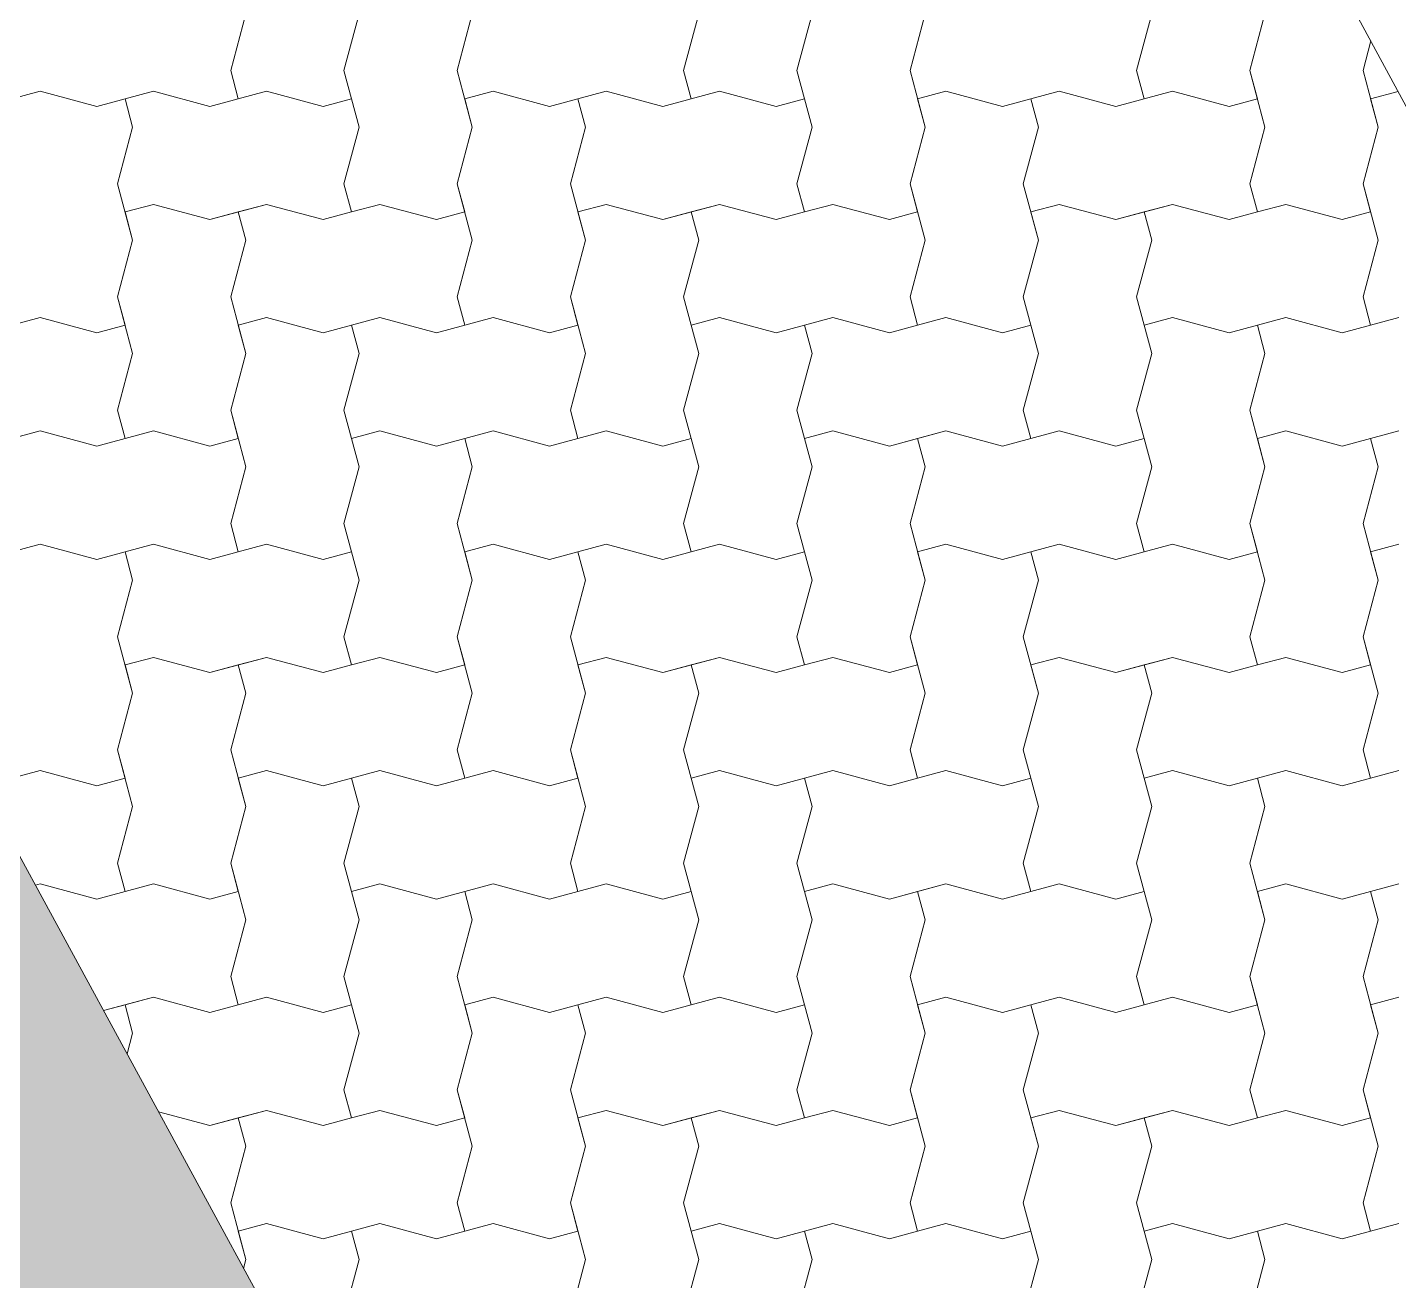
# Model space of a CAD drawing. Header units: metres. Extents: x -111189 to -108577, y -72951 to -72647.
# Drawn here: x -111166.244 to -111165.033, y -72944.717 to -72943.61 of the extents above; entities that cross this region are included whole.
import ezdxf

# ---------------------------------------------------------------- set-up
doc = ezdxf.new("R2010")
doc.units = ezdxf.units.M
doc.header["$MEASUREMENT"] = 0
doc.set_wipeout_variables(frame=1)
doc.linetypes.add('Wipeout_Contour', pattern=[1, 0, -1])
for name, color, linetype in [('02 - ESTRADAS', 7, 'Continuous'), ('02 - PASSEIOS', 7, 'Continuous'), ('Planta Piso -1_1_01 - TERRENO PROPOSTO', 7, 'Continuous')]:
    doc.layers.add(name, color=color, linetype=linetype)

# ---------------------------------------------------------------- blocks, each defined once
blk = doc.blocks.new('Malha_7_1', base_point=(-111182.45, -72914.5203))
at = {"layer": '02 - ESTRADAS', "linetype": 'Continuous', "lineweight": 0}
blk.add_hatch(color=59, dxfattribs=at).paths.add_polyline_path([(-111182.45, -72914.5203), (-111188.8126, -72916.4733), (-111186.8713, -72920.0457), (-111184.43, -72924.5384), (-111179.542, -72933.5337), (-111178.9858, -72934.5573), (-111177.1266, -72937.9788), (-111170.2715, -72950.5942), (-111163.9365, -72948.6033), (-111171.3979, -72934.867), (-111173.1932, -72931.5618), (-111177.5277, -72923.5822), (-111178.6992, -72921.4255), (-111179.283, -72920.3506), (-111181.1398, -72916.9324)])
at = {"layer": '02 - ESTRADAS', "color": 7, "linetype": 'Continuous', "lineweight": 13, "flags": 128}
blk.add_lwpolyline([(-111182.45, -72914.5203), (-111181.1398, -72916.9324), (-111179.283, -72920.3506), (-111178.6992, -72921.4255), (-111177.5277, -72923.5822), (-111173.1932, -72931.5618), (-111171.3979, -72934.867), (-111163.9365, -72948.6033), (-111170.2715, -72950.5942), (-111177.1266, -72937.9788), (-111178.9858, -72934.5573), (-111179.542, -72933.5337), (-111184.43, -72924.5384), (-111186.8713, -72920.0457), (-111188.8126, -72916.4733)], close=True, dxfattribs=at)
blk = doc.blocks.new('*X25', base_point=(-110957.0649, -73026.2797))
at = {"layer": '02 - PASSEIOS', "color": 253, "linetype": 'Continuous', "lineweight": 9}
for p, q in [((-111166.0515, -72943.598), (-111166.0649, -72943.648)), ((-111165.9515, -72943.598), (-111165.9649, -72943.648)), ((-111165.9515, -72943.598), (-111165.9649, -72943.648)), ((-111165.8515, -72943.598), (-111165.8649, -72943.648)), ((-111165.6515, -72943.598), (-111165.6649, -72943.648)), ((-111165.5515, -72943.598), (-111165.5649, -72943.648)), ((-111165.5515, -72943.598), (-111165.5649, -72943.648)), ((-111165.4515, -72943.598), (-111165.4649, -72943.648)), ((-111165.2515, -72943.598), (-111165.2649, -72943.648)), ((-111165.1515, -72943.598), (-111165.1649, -72943.648)), ((-111165.1515, -72943.598), (-111165.1649, -72943.648)), ((-111165.0579, -72943.622), (-111165.0649, -72943.648)), ((-111166.0649, -72943.648), (-111166.0582, -72943.673)), ((-111165.9649, -72943.648), (-111165.9582, -72943.673)), ((-111165.9649, -72943.648), (-111165.9515, -72943.698)), ((-111165.8649, -72943.648), (-111165.8515, -72943.698)), ((-111165.6649, -72943.648), (-111165.6582, -72943.673)), ((-111165.5649, -72943.648), (-111165.5582, -72943.673)), ((-111165.5649, -72943.648), (-111165.5515, -72943.698)), ((-111165.4649, -72943.648), (-111165.4515, -72943.698)), ((-111165.2649, -72943.648), (-111165.2582, -72943.673)), ((-111165.1649, -72943.648), (-111165.1582, -72943.673)), ((-111165.1649, -72943.648), (-111165.1515, -72943.698)), ((-111165.0649, -72943.648), (-111165.0515, -72943.698)), ((-111166.2332, -72943.6663), (-111166.2582, -72943.673)), ((-111166.2332, -72943.6663), (-111166.2582, -72943.673)), ((-111166.2332, -72943.6663), (-111166.1832, -72943.6797)), ((-111166.2332, -72943.6663), (-111166.1832, -72943.6797)), ((-111166.1832, -72943.6797), (-111166.1332, -72943.6663)), ((-111166.1332, -72943.6663), (-111166.1582, -72943.673)), ((-111166.1332, -72943.6663), (-111166.0832, -72943.6797)), ((-111166.1332, -72943.6663), (-111166.0832, -72943.6797)), ((-111166.0332, -72943.6663), (-111166.0582, -72943.673)), ((-111166.0332, -72943.6663), (-111165.9832, -72943.6797)), ((-111165.8332, -72943.6663), (-111165.8582, -72943.673)), ((-111165.8332, -72943.6663), (-111165.8582, -72943.673)), ((-111165.8332, -72943.6663), (-111165.7832, -72943.6797)), ((-111165.8332, -72943.6663), (-111165.7832, -72943.6797)), ((-111165.7832, -72943.6797), (-111165.7332, -72943.6663)), ((-111165.7332, -72943.6663), (-111165.7582, -72943.673)), ((-111165.7332, -72943.6663), (-111165.6832, -72943.6797)), ((-111165.7332, -72943.6663), (-111165.6832, -72943.6797)), ((-111165.6332, -72943.6663), (-111165.6582, -72943.673)), ((-111165.6332, -72943.6663), (-111165.5832, -72943.6797)), ((-111165.4332, -72943.6663), (-111165.4582, -72943.673)), ((-111165.4332, -72943.6663), (-111165.4582, -72943.673)), ((-111165.4332, -72943.6663), (-111165.3832, -72943.6797)), ((-111165.4332, -72943.6663), (-111165.3832, -72943.6797)), ((-111165.3832, -72943.6797), (-111165.3332, -72943.6663)), ((-111165.3332, -72943.6663), (-111165.3582, -72943.673)), ((-111165.3332, -72943.6663), (-111165.2832, -72943.6797)), ((-111165.3332, -72943.6663), (-111165.2832, -72943.6797)), ((-111165.2332, -72943.6663), (-111165.2582, -72943.673)), ((-111165.2332, -72943.6663), (-111165.1832, -72943.6797)), ((-111165.0338, -72943.6665), (-111165.0582, -72943.673)), ((-111165.0338, -72943.6665), (-111165.0582, -72943.673)), ((-111166.1832, -72943.6797), (-111166.1582, -72943.673)), ((-111166.1515, -72943.698), (-111166.1582, -72943.673)), ((-111166.0832, -72943.6797), (-111166.0582, -72943.673)), ((-111166.0832, -72943.6797), (-111166.0582, -72943.673)), ((-111165.9832, -72943.6797), (-111165.9582, -72943.673)), ((-111165.8515, -72943.698), (-111165.8582, -72943.673)), ((-111165.7832, -72943.6797), (-111165.7582, -72943.673)), ((-111165.7515, -72943.698), (-111165.7582, -72943.673)), ((-111165.6832, -72943.6797), (-111165.6582, -72943.673)), ((-111165.6832, -72943.6797), (-111165.6582, -72943.673)), ((-111165.5832, -72943.6797), (-111165.5582, -72943.673)), ((-111165.4515, -72943.698), (-111165.4582, -72943.673)), ((-111165.3832, -72943.6797), (-111165.3582, -72943.673)), ((-111165.3515, -72943.698), (-111165.3582, -72943.673)), ((-111165.2832, -72943.6797), (-111165.2582, -72943.673)), ((-111165.2832, -72943.6797), (-111165.2582, -72943.673)), ((-111165.1832, -72943.6797), (-111165.1582, -72943.673)), ((-111165.0515, -72943.698), (-111165.0582, -72943.673)), ((-111166.1515, -72943.698), (-111166.1649, -72943.748)), ((-111165.9515, -72943.698), (-111165.9649, -72943.748)), ((-111165.8515, -72943.698), (-111165.8649, -72943.748)), ((-111165.8515, -72943.698), (-111165.8649, -72943.748)), ((-111165.7515, -72943.698), (-111165.7649, -72943.748)), ((-111165.5515, -72943.698), (-111165.5649, -72943.748)), ((-111165.4515, -72943.698), (-111165.4649, -72943.748)), ((-111165.4515, -72943.698), (-111165.4649, -72943.748)), ((-111165.3515, -72943.698), (-111165.3649, -72943.748)), ((-111165.1515, -72943.698), (-111165.1649, -72943.748)), ((-111165.0515, -72943.698), (-111165.0649, -72943.748)), ((-111165.0515, -72943.698), (-111165.0649, -72943.748)), ((-111166.1649, -72943.748), (-111166.1515, -72943.798)), ((-111165.9649, -72943.748), (-111165.9582, -72943.773)), ((-111165.8649, -72943.748), (-111165.8582, -72943.773)), ((-111165.8649, -72943.748), (-111165.8515, -72943.798)), ((-111165.7649, -72943.748), (-111165.7515, -72943.798)), ((-111165.5649, -72943.748), (-111165.5582, -72943.773)), ((-111165.4649, -72943.748), (-111165.4582, -72943.773)), ((-111165.4649, -72943.748), (-111165.4515, -72943.798)), ((-111165.3649, -72943.748), (-111165.3515, -72943.798)), ((-111165.1649, -72943.748), (-111165.1582, -72943.773)), ((-111165.0649, -72943.748), (-111165.0582, -72943.773)), ((-111165.0649, -72943.748), (-111165.0515, -72943.798)), ((-111166.1332, -72943.7663), (-111166.1582, -72943.773)), ((-111166.1332, -72943.7663), (-111166.1582, -72943.773)), ((-111166.1515, -72943.798), (-111166.1582, -72943.773)), ((-111166.1332, -72943.7663), (-111166.0832, -72943.7797)), ((-111166.1332, -72943.7663), (-111166.0832, -72943.7797)), ((-111166.0832, -72943.7797), (-111166.0332, -72943.7663)), ((-111166.0832, -72943.7797), (-111166.0582, -72943.773)), ((-111166.0332, -72943.7663), (-111166.0582, -72943.773)), ((-111166.0515, -72943.798), (-111166.0582, -72943.773)), ((-111166.0332, -72943.7663), (-111165.9832, -72943.7797)), ((-111166.0332, -72943.7663), (-111165.9832, -72943.7797)), ((-111165.9832, -72943.7797), (-111165.9582, -72943.773)), ((-111165.9832, -72943.7797), (-111165.9582, -72943.773)), ((-111165.9332, -72943.7663), (-111165.9582, -72943.773)), ((-111165.9332, -72943.7663), (-111165.8832, -72943.7797)), ((-111165.8832, -72943.7797), (-111165.8582, -72943.773)), ((-111165.7332, -72943.7663), (-111165.7582, -72943.773)), ((-111165.7332, -72943.7663), (-111165.7582, -72943.773)), ((-111165.7515, -72943.798), (-111165.7582, -72943.773)), ((-111165.7332, -72943.7663), (-111165.6832, -72943.7797)), ((-111165.7332, -72943.7663), (-111165.6832, -72943.7797)), ((-111165.6832, -72943.7797), (-111165.6332, -72943.7663)), ((-111165.6832, -72943.7797), (-111165.6582, -72943.773)), ((-111165.6332, -72943.7663), (-111165.6582, -72943.773)), ((-111165.6515, -72943.798), (-111165.6582, -72943.773)), ((-111165.6332, -72943.7663), (-111165.5832, -72943.7797)), ((-111165.6332, -72943.7663), (-111165.5832, -72943.7797)), ((-111165.5832, -72943.7797), (-111165.5582, -72943.773)), ((-111165.5832, -72943.7797), (-111165.5582, -72943.773)), ((-111165.5332, -72943.7663), (-111165.5582, -72943.773)), ((-111165.5332, -72943.7663), (-111165.4832, -72943.7797)), ((-111165.4832, -72943.7797), (-111165.4582, -72943.773)), ((-111165.3332, -72943.7663), (-111165.3582, -72943.773)), ((-111165.3332, -72943.7663), (-111165.3582, -72943.773)), ((-111165.3515, -72943.798), (-111165.3582, -72943.773)), ((-111165.3332, -72943.7663), (-111165.2832, -72943.7797)), ((-111165.3332, -72943.7663), (-111165.2832, -72943.7797)), ((-111165.2832, -72943.7797), (-111165.2332, -72943.7663)), ((-111165.2832, -72943.7797), (-111165.2582, -72943.773)), ((-111165.2332, -72943.7663), (-111165.2582, -72943.773)), ((-111165.2515, -72943.798), (-111165.2582, -72943.773)), ((-111165.2332, -72943.7663), (-111165.1832, -72943.7797)), ((-111165.2332, -72943.7663), (-111165.1832, -72943.7797)), ((-111165.1832, -72943.7797), (-111165.1582, -72943.773)), ((-111165.1832, -72943.7797), (-111165.1582, -72943.773)), ((-111165.1332, -72943.7663), (-111165.1582, -72943.773)), ((-111165.1332, -72943.7663), (-111165.0832, -72943.7797)), ((-111165.0832, -72943.7797), (-111165.0582, -72943.773)), ((-111166.1515, -72943.798), (-111166.1649, -72943.848)), ((-111166.1515, -72943.798), (-111166.1649, -72943.848)), ((-111166.0515, -72943.798), (-111166.0649, -72943.848)), ((-111165.8515, -72943.798), (-111165.8649, -72943.848)), ((-111165.7515, -72943.798), (-111165.7649, -72943.848)), ((-111165.7515, -72943.798), (-111165.7649, -72943.848)), ((-111165.6515, -72943.798), (-111165.6649, -72943.848)), ((-111165.4515, -72943.798), (-111165.4649, -72943.848)), ((-111165.3515, -72943.798), (-111165.3649, -72943.848)), ((-111165.3515, -72943.798), (-111165.3649, -72943.848)), ((-111165.2515, -72943.798), (-111165.2649, -72943.848)), ((-111165.0515, -72943.798), (-111165.0649, -72943.848)), ((-111166.1649, -72943.848), (-111166.1582, -72943.873)), ((-111166.1649, -72943.848), (-111166.1515, -72943.898)), ((-111166.0649, -72943.848), (-111166.0515, -72943.898)), ((-111165.8649, -72943.848), (-111165.8582, -72943.873)), ((-111165.7649, -72943.848), (-111165.7582, -72943.873)), ((-111165.7649, -72943.848), (-111165.7515, -72943.898)), ((-111165.6649, -72943.848), (-111165.6515, -72943.898)), ((-111165.4649, -72943.848), (-111165.4582, -72943.873)), ((-111165.3649, -72943.848), (-111165.3582, -72943.873)), ((-111165.3649, -72943.848), (-111165.3515, -72943.898)), ((-111165.2649, -72943.848), (-111165.2515, -72943.898)), ((-111165.0649, -72943.848), (-111165.0582, -72943.873)), ((-111166.2332, -72943.8663), (-111166.2582, -72943.873)), ((-111166.2332, -72943.8663), (-111166.1832, -72943.8797)), ((-111166.1832, -72943.8797), (-111166.1582, -72943.873)), ((-111166.0332, -72943.8663), (-111166.0582, -72943.873)), ((-111166.0332, -72943.8663), (-111166.0582, -72943.873)), ((-111166.0515, -72943.898), (-111166.0582, -72943.873)), ((-111166.0332, -72943.8663), (-111165.9832, -72943.8797)), ((-111166.0332, -72943.8663), (-111165.9832, -72943.8797)), ((-111165.9832, -72943.8797), (-111165.9332, -72943.8663)), ((-111165.9832, -72943.8797), (-111165.9582, -72943.873)), ((-111165.9332, -72943.8663), (-111165.9582, -72943.873)), ((-111165.9515, -72943.898), (-111165.9582, -72943.873)), ((-111165.9332, -72943.8663), (-111165.8832, -72943.8797)), ((-111165.9332, -72943.8663), (-111165.8832, -72943.8797)), ((-111165.8832, -72943.8797), (-111165.8582, -72943.873)), ((-111165.8832, -72943.8797), (-111165.8582, -72943.873)), ((-111165.8332, -72943.8663), (-111165.8582, -72943.873)), ((-111165.8332, -72943.8663), (-111165.7832, -72943.8797)), ((-111165.7832, -72943.8797), (-111165.7582, -72943.873)), ((-111165.6332, -72943.8663), (-111165.6582, -72943.873)), ((-111165.6332, -72943.8663), (-111165.6582, -72943.873)), ((-111165.6515, -72943.898), (-111165.6582, -72943.873)), ((-111165.6332, -72943.8663), (-111165.5832, -72943.8797)), ((-111165.6332, -72943.8663), (-111165.5832, -72943.8797)), ((-111165.5832, -72943.8797), (-111165.5332, -72943.8663)), ((-111165.5832, -72943.8797), (-111165.5582, -72943.873)), ((-111165.5332, -72943.8663), (-111165.5582, -72943.873)), ((-111165.5515, -72943.898), (-111165.5582, -72943.873)), ((-111165.5332, -72943.8663), (-111165.4832, -72943.8797)), ((-111165.5332, -72943.8663), (-111165.4832, -72943.8797)), ((-111165.4832, -72943.8797), (-111165.4582, -72943.873)), ((-111165.4832, -72943.8797), (-111165.4582, -72943.873)), ((-111165.4332, -72943.8663), (-111165.4582, -72943.873)), ((-111165.4332, -72943.8663), (-111165.3832, -72943.8797)), ((-111165.3832, -72943.8797), (-111165.3582, -72943.873)), ((-111165.2332, -72943.8663), (-111165.2582, -72943.873)), ((-111165.2332, -72943.8663), (-111165.2582, -72943.873)), ((-111165.2515, -72943.898), (-111165.2582, -72943.873)), ((-111165.2332, -72943.8663), (-111165.1832, -72943.8797)), ((-111165.2332, -72943.8663), (-111165.1832, -72943.8797)), ((-111165.1832, -72943.8797), (-111165.1332, -72943.8663)), ((-111165.1832, -72943.8797), (-111165.1582, -72943.873)), ((-111165.1332, -72943.8663), (-111165.1582, -72943.873)), ((-111165.1515, -72943.898), (-111165.1582, -72943.873)), ((-111165.1332, -72943.8663), (-111165.0832, -72943.8797)), ((-111165.1332, -72943.8663), (-111165.0832, -72943.8797)), ((-111165.0832, -72943.8797), (-111165.0582, -72943.873)), ((-111165.0832, -72943.8797), (-111165.0582, -72943.873)), ((-111165.0332, -72943.8663), (-111165.0582, -72943.873)), ((-111166.1515, -72943.898), (-111166.1649, -72943.948)), ((-111166.0515, -72943.898), (-111166.0649, -72943.948)), ((-111166.0515, -72943.898), (-111166.0649, -72943.948)), ((-111165.9515, -72943.898), (-111165.9649, -72943.948)), ((-111165.7515, -72943.898), (-111165.7649, -72943.948)), ((-111165.6515, -72943.898), (-111165.6649, -72943.948)), ((-111165.6515, -72943.898), (-111165.6649, -72943.948)), ((-111165.5515, -72943.898), (-111165.5649, -72943.948)), ((-111165.3515, -72943.898), (-111165.3649, -72943.948)), ((-111165.2515, -72943.898), (-111165.2649, -72943.948)), ((-111165.2515, -72943.898), (-111165.2649, -72943.948)), ((-111165.1515, -72943.898), (-111165.1649, -72943.948)), ((-111166.1649, -72943.948), (-111166.1582, -72943.973)), ((-111166.0649, -72943.948), (-111166.0582, -72943.973)), ((-111166.0649, -72943.948), (-111166.0515, -72943.998)), ((-111165.9649, -72943.948), (-111165.9515, -72943.998)), ((-111165.7649, -72943.948), (-111165.7582, -72943.973)), ((-111165.6649, -72943.948), (-111165.6582, -72943.973)), ((-111165.6649, -72943.948), (-111165.6515, -72943.998)), ((-111165.5649, -72943.948), (-111165.5515, -72943.998)), ((-111165.3649, -72943.948), (-111165.3582, -72943.973)), ((-111165.2649, -72943.948), (-111165.2582, -72943.973)), ((-111165.2649, -72943.948), (-111165.2515, -72943.998)), ((-111165.1649, -72943.948), (-111165.1515, -72943.998)), ((-111166.2832, -72943.9797), (-111166.2332, -72943.9663)), ((-111166.2332, -72943.9663), (-111166.2582, -72943.973)), ((-111166.2332, -72943.9663), (-111166.1832, -72943.9797)), ((-111166.2332, -72943.9663), (-111166.1832, -72943.9797)), ((-111166.1332, -72943.9663), (-111166.1582, -72943.973)), ((-111166.1332, -72943.9663), (-111166.0832, -72943.9797)), ((-111165.9332, -72943.9663), (-111165.9582, -72943.973)), ((-111165.9332, -72943.9663), (-111165.9582, -72943.973)), ((-111165.9332, -72943.9663), (-111165.8832, -72943.9797)), ((-111165.9332, -72943.9663), (-111165.8832, -72943.9797)), ((-111165.8832, -72943.9797), (-111165.8332, -72943.9663)), ((-111165.8332, -72943.9663), (-111165.8582, -72943.973)), ((-111165.8332, -72943.9663), (-111165.7832, -72943.9797)), ((-111165.8332, -72943.9663), (-111165.7832, -72943.9797)), ((-111165.7332, -72943.9663), (-111165.7582, -72943.973)), ((-111165.7332, -72943.9663), (-111165.6832, -72943.9797)), ((-111165.5332, -72943.9663), (-111165.5582, -72943.973)), ((-111165.5332, -72943.9663), (-111165.5582, -72943.973)), ((-111165.5332, -72943.9663), (-111165.4832, -72943.9797)), ((-111165.5332, -72943.9663), (-111165.4832, -72943.9797)), ((-111165.4832, -72943.9797), (-111165.4332, -72943.9663)), ((-111165.4332, -72943.9663), (-111165.4582, -72943.973)), ((-111165.4332, -72943.9663), (-111165.3832, -72943.9797)), ((-111165.4332, -72943.9663), (-111165.3832, -72943.9797)), ((-111165.3332, -72943.9663), (-111165.3582, -72943.973)), ((-111165.3332, -72943.9663), (-111165.2832, -72943.9797)), ((-111165.1332, -72943.9663), (-111165.1582, -72943.973)), ((-111165.1332, -72943.9663), (-111165.1582, -72943.973)), ((-111165.1332, -72943.9663), (-111165.0832, -72943.9797)), ((-111165.1332, -72943.9663), (-111165.0832, -72943.9797)), ((-111165.0832, -72943.9797), (-111165.0332, -72943.9663)), ((-111165.0332, -72943.9663), (-111165.0582, -72943.973)), ((-111166.1832, -72943.9797), (-111166.1582, -72943.973)), ((-111166.1832, -72943.9797), (-111166.1582, -72943.973)), ((-111166.0832, -72943.9797), (-111166.0582, -72943.973)), ((-111165.9515, -72943.998), (-111165.9582, -72943.973)), ((-111165.8832, -72943.9797), (-111165.8582, -72943.973)), ((-111165.8515, -72943.998), (-111165.8582, -72943.973)), ((-111165.7832, -72943.9797), (-111165.7582, -72943.973)), ((-111165.7832, -72943.9797), (-111165.7582, -72943.973)), ((-111165.6832, -72943.9797), (-111165.6582, -72943.973)), ((-111165.5515, -72943.998), (-111165.5582, -72943.973)), ((-111165.4832, -72943.9797), (-111165.4582, -72943.973)), ((-111165.4515, -72943.998), (-111165.4582, -72943.973)), ((-111165.3832, -72943.9797), (-111165.3582, -72943.973)), ((-111165.3832, -72943.9797), (-111165.3582, -72943.973)), ((-111165.2832, -72943.9797), (-111165.2582, -72943.973)), ((-111165.1515, -72943.998), (-111165.1582, -72943.973)), ((-111165.0832, -72943.9797), (-111165.0582, -72943.973)), ((-111165.0515, -72943.998), (-111165.0582, -72943.973)), ((-111166.0515, -72943.998), (-111166.0649, -72944.048)), ((-111165.9515, -72943.998), (-111165.9649, -72944.048)), ((-111165.9515, -72943.998), (-111165.9649, -72944.048)), ((-111165.8515, -72943.998), (-111165.8649, -72944.048)), ((-111165.6515, -72943.998), (-111165.6649, -72944.048)), ((-111165.5515, -72943.998), (-111165.5649, -72944.048)), ((-111165.5515, -72943.998), (-111165.5649, -72944.048)), ((-111165.4515, -72943.998), (-111165.4649, -72944.048)), ((-111165.2515, -72943.998), (-111165.2649, -72944.048)), ((-111165.1515, -72943.998), (-111165.1649, -72944.048)), ((-111165.1515, -72943.998), (-111165.1649, -72944.048)), ((-111165.0515, -72943.998), (-111165.0649, -72944.048)), ((-111166.0649, -72944.048), (-111166.0582, -72944.073)), ((-111165.9649, -72944.048), (-111165.9582, -72944.073)), ((-111165.9649, -72944.048), (-111165.9515, -72944.098)), ((-111165.8649, -72944.048), (-111165.8515, -72944.098)), ((-111165.6649, -72944.048), (-111165.6582, -72944.073)), ((-111165.5649, -72944.048), (-111165.5582, -72944.073)), ((-111165.5649, -72944.048), (-111165.5515, -72944.098)), ((-111165.4649, -72944.048), (-111165.4515, -72944.098)), ((-111165.2649, -72944.048), (-111165.2582, -72944.073)), ((-111165.1649, -72944.048), (-111165.1582, -72944.073)), ((-111165.1649, -72944.048), (-111165.1515, -72944.098)), ((-111165.0649, -72944.048), (-111165.0515, -72944.098)), ((-111166.2332, -72944.0663), (-111166.2582, -72944.073)), ((-111166.2332, -72944.0663), (-111166.2582, -72944.073)), ((-111166.2332, -72944.0663), (-111166.1832, -72944.0797)), ((-111166.2332, -72944.0663), (-111166.1832, -72944.0797)), ((-111166.1832, -72944.0797), (-111166.1332, -72944.0663)), ((-111166.1332, -72944.0663), (-111166.1582, -72944.073)), ((-111166.1332, -72944.0663), (-111166.0832, -72944.0797)), ((-111166.1332, -72944.0663), (-111166.0832, -72944.0797)), ((-111166.0332, -72944.0663), (-111166.0582, -72944.073)), ((-111166.0332, -72944.0663), (-111165.9832, -72944.0797)), ((-111165.8332, -72944.0663), (-111165.8582, -72944.073)), ((-111165.8332, -72944.0663), (-111165.8582, -72944.073)), ((-111165.8332, -72944.0663), (-111165.7832, -72944.0797)), ((-111165.8332, -72944.0663), (-111165.7832, -72944.0797)), ((-111165.7832, -72944.0797), (-111165.7332, -72944.0663)), ((-111165.7332, -72944.0663), (-111165.7582, -72944.073)), ((-111165.7332, -72944.0663), (-111165.6832, -72944.0797)), ((-111165.7332, -72944.0663), (-111165.6832, -72944.0797)), ((-111165.6332, -72944.0663), (-111165.6582, -72944.073)), ((-111165.6332, -72944.0663), (-111165.5832, -72944.0797)), ((-111165.4332, -72944.0663), (-111165.4582, -72944.073)), ((-111165.4332, -72944.0663), (-111165.4582, -72944.073)), ((-111165.4332, -72944.0663), (-111165.3832, -72944.0797)), ((-111165.4332, -72944.0663), (-111165.3832, -72944.0797)), ((-111165.3832, -72944.0797), (-111165.3332, -72944.0663)), ((-111165.3332, -72944.0663), (-111165.3582, -72944.073)), ((-111165.3332, -72944.0663), (-111165.2832, -72944.0797)), ((-111165.3332, -72944.0663), (-111165.2832, -72944.0797)), ((-111165.2332, -72944.0663), (-111165.2582, -72944.073)), ((-111165.2332, -72944.0663), (-111165.1832, -72944.0797)), ((-111165.0332, -72944.0663), (-111165.0582, -72944.073)), ((-111165.0332, -72944.0663), (-111165.0582, -72944.073)), ((-111166.1832, -72944.0797), (-111166.1582, -72944.073)), ((-111166.1515, -72944.098), (-111166.1582, -72944.073)), ((-111166.0832, -72944.0797), (-111166.0582, -72944.073)), ((-111166.0832, -72944.0797), (-111166.0582, -72944.073)), ((-111165.9832, -72944.0797), (-111165.9582, -72944.073)), ((-111165.8515, -72944.098), (-111165.8582, -72944.073)), ((-111165.7832, -72944.0797), (-111165.7582, -72944.073)), ((-111165.7515, -72944.098), (-111165.7582, -72944.073)), ((-111165.6832, -72944.0797), (-111165.6582, -72944.073)), ((-111165.6832, -72944.0797), (-111165.6582, -72944.073)), ((-111165.5832, -72944.0797), (-111165.5582, -72944.073)), ((-111165.4515, -72944.098), (-111165.4582, -72944.073)), ((-111165.3832, -72944.0797), (-111165.3582, -72944.073)), ((-111165.3515, -72944.098), (-111165.3582, -72944.073)), ((-111165.2832, -72944.0797), (-111165.2582, -72944.073)), ((-111165.2832, -72944.0797), (-111165.2582, -72944.073)), ((-111165.1832, -72944.0797), (-111165.1582, -72944.073)), ((-111165.0515, -72944.098), (-111165.0582, -72944.073)), ((-111166.1515, -72944.098), (-111166.1649, -72944.148)), ((-111165.9515, -72944.098), (-111165.9649, -72944.148)), ((-111165.8515, -72944.098), (-111165.8649, -72944.148)), ((-111165.8515, -72944.098), (-111165.8649, -72944.148)), ((-111165.7515, -72944.098), (-111165.7649, -72944.148)), ((-111165.5515, -72944.098), (-111165.5649, -72944.148)), ((-111165.4515, -72944.098), (-111165.4649, -72944.148)), ((-111165.4515, -72944.098), (-111165.4649, -72944.148)), ((-111165.3515, -72944.098), (-111165.3649, -72944.148)), ((-111165.1515, -72944.098), (-111165.1649, -72944.148)), ((-111165.0515, -72944.098), (-111165.0649, -72944.148)), ((-111165.0515, -72944.098), (-111165.0649, -72944.148)), ((-111166.1649, -72944.148), (-111166.1515, -72944.198)), ((-111165.9649, -72944.148), (-111165.9582, -72944.173)), ((-111165.8649, -72944.148), (-111165.8582, -72944.173)), ((-111165.8649, -72944.148), (-111165.8515, -72944.198)), ((-111165.7649, -72944.148), (-111165.7515, -72944.198)), ((-111165.5649, -72944.148), (-111165.5582, -72944.173)), ((-111165.4649, -72944.148), (-111165.4582, -72944.173)), ((-111165.4649, -72944.148), (-111165.4515, -72944.198)), ((-111165.3649, -72944.148), (-111165.3515, -72944.198)), ((-111165.1649, -72944.148), (-111165.1582, -72944.173)), ((-111165.0649, -72944.148), (-111165.0582, -72944.173)), ((-111165.0649, -72944.148), (-111165.0515, -72944.198)), ((-111166.1332, -72944.1663), (-111166.1582, -72944.173)), ((-111166.1332, -72944.1663), (-111166.1582, -72944.173)), ((-111166.1515, -72944.198), (-111166.1582, -72944.173)), ((-111166.1332, -72944.1663), (-111166.0832, -72944.1797)), ((-111166.1332, -72944.1663), (-111166.0832, -72944.1797)), ((-111166.0832, -72944.1797), (-111166.0332, -72944.1663)), ((-111166.0832, -72944.1797), (-111166.0582, -72944.173)), ((-111166.0332, -72944.1663), (-111166.0582, -72944.173)), ((-111166.0515, -72944.198), (-111166.0582, -72944.173)), ((-111166.0332, -72944.1663), (-111165.9832, -72944.1797)), ((-111166.0332, -72944.1663), (-111165.9832, -72944.1797)), ((-111165.9832, -72944.1797), (-111165.9582, -72944.173)), ((-111165.9832, -72944.1797), (-111165.9582, -72944.173)), ((-111165.9332, -72944.1663), (-111165.9582, -72944.173)), ((-111165.9332, -72944.1663), (-111165.8832, -72944.1797)), ((-111165.8832, -72944.1797), (-111165.8582, -72944.173)), ((-111165.7332, -72944.1663), (-111165.7582, -72944.173)), ((-111165.7332, -72944.1663), (-111165.7582, -72944.173)), ((-111165.7515, -72944.198), (-111165.7582, -72944.173)), ((-111165.7332, -72944.1663), (-111165.6832, -72944.1797)), ((-111165.7332, -72944.1663), (-111165.6832, -72944.1797)), ((-111165.6832, -72944.1797), (-111165.6332, -72944.1663)), ((-111165.6832, -72944.1797), (-111165.6582, -72944.173)), ((-111165.6332, -72944.1663), (-111165.6582, -72944.173)), ((-111165.6515, -72944.198), (-111165.6582, -72944.173)), ((-111165.6332, -72944.1663), (-111165.5832, -72944.1797)), ((-111165.6332, -72944.1663), (-111165.5832, -72944.1797)), ((-111165.5832, -72944.1797), (-111165.5582, -72944.173)), ((-111165.5832, -72944.1797), (-111165.5582, -72944.173)), ((-111165.5332, -72944.1663), (-111165.5582, -72944.173)), ((-111165.5332, -72944.1663), (-111165.4832, -72944.1797)), ((-111165.4832, -72944.1797), (-111165.4582, -72944.173)), ((-111165.3332, -72944.1663), (-111165.3582, -72944.173)), ((-111165.3332, -72944.1663), (-111165.3582, -72944.173)), ((-111165.3515, -72944.198), (-111165.3582, -72944.173)), ((-111165.3332, -72944.1663), (-111165.2832, -72944.1797)), ((-111165.3332, -72944.1663), (-111165.2832, -72944.1797)), ((-111165.2832, -72944.1797), (-111165.2332, -72944.1663)), ((-111165.2832, -72944.1797), (-111165.2582, -72944.173)), ((-111165.2332, -72944.1663), (-111165.2582, -72944.173)), ((-111165.2515, -72944.198), (-111165.2582, -72944.173)), ((-111165.2332, -72944.1663), (-111165.1832, -72944.1797)), ((-111165.2332, -72944.1663), (-111165.1832, -72944.1797)), ((-111165.1832, -72944.1797), (-111165.1582, -72944.173)), ((-111165.1832, -72944.1797), (-111165.1582, -72944.173)), ((-111165.1332, -72944.1663), (-111165.1582, -72944.173)), ((-111165.1332, -72944.1663), (-111165.0832, -72944.1797)), ((-111165.0832, -72944.1797), (-111165.0582, -72944.173)), ((-111166.1515, -72944.198), (-111166.1649, -72944.248)), ((-111166.1515, -72944.198), (-111166.1649, -72944.248)), ((-111166.0515, -72944.198), (-111166.0649, -72944.248)), ((-111165.8515, -72944.198), (-111165.8649, -72944.248)), ((-111165.7515, -72944.198), (-111165.7649, -72944.248)), ((-111165.7515, -72944.198), (-111165.7649, -72944.248)), ((-111165.6515, -72944.198), (-111165.6649, -72944.248)), ((-111165.4515, -72944.198), (-111165.4649, -72944.248)), ((-111165.3515, -72944.198), (-111165.3649, -72944.248)), ((-111165.3515, -72944.198), (-111165.3649, -72944.248)), ((-111165.2515, -72944.198), (-111165.2649, -72944.248)), ((-111165.0515, -72944.198), (-111165.0649, -72944.248)), ((-111166.1649, -72944.248), (-111166.1582, -72944.273)), ((-111166.1649, -72944.248), (-111166.1515, -72944.298)), ((-111166.0649, -72944.248), (-111166.0515, -72944.298)), ((-111165.8649, -72944.248), (-111165.8582, -72944.273)), ((-111165.7649, -72944.248), (-111165.7582, -72944.273)), ((-111165.7649, -72944.248), (-111165.7515, -72944.298)), ((-111165.6649, -72944.248), (-111165.6515, -72944.298)), ((-111165.4649, -72944.248), (-111165.4582, -72944.273)), ((-111165.3649, -72944.248), (-111165.3582, -72944.273)), ((-111165.3649, -72944.248), (-111165.3515, -72944.298)), ((-111165.2649, -72944.248), (-111165.2515, -72944.298)), ((-111165.0649, -72944.248), (-111165.0582, -72944.273)), ((-111166.2332, -72944.2663), (-111166.2582, -72944.273)), ((-111166.2332, -72944.2663), (-111166.1832, -72944.2797)), ((-111166.1832, -72944.2797), (-111166.1582, -72944.273)), ((-111166.0332, -72944.2663), (-111166.0582, -72944.273)), ((-111166.0332, -72944.2663), (-111166.0582, -72944.273)), ((-111166.0515, -72944.298), (-111166.0582, -72944.273)), ((-111166.0332, -72944.2663), (-111165.9832, -72944.2797)), ((-111166.0332, -72944.2663), (-111165.9832, -72944.2797)), ((-111165.9832, -72944.2797), (-111165.9332, -72944.2663)), ((-111165.9832, -72944.2797), (-111165.9582, -72944.273)), ((-111165.9332, -72944.2663), (-111165.9582, -72944.273)), ((-111165.9515, -72944.298), (-111165.9582, -72944.273)), ((-111165.9332, -72944.2663), (-111165.8832, -72944.2797)), ((-111165.9332, -72944.2663), (-111165.8832, -72944.2797)), ((-111165.8832, -72944.2797), (-111165.8582, -72944.273)), ((-111165.8832, -72944.2797), (-111165.8582, -72944.273)), ((-111165.8332, -72944.2663), (-111165.8582, -72944.273)), ((-111165.8332, -72944.2663), (-111165.7832, -72944.2797)), ((-111165.7832, -72944.2797), (-111165.7582, -72944.273)), ((-111165.6332, -72944.2663), (-111165.6582, -72944.273)), ((-111165.6332, -72944.2663), (-111165.6582, -72944.273)), ((-111165.6515, -72944.298), (-111165.6582, -72944.273)), ((-111165.6332, -72944.2663), (-111165.5832, -72944.2797)), ((-111165.6332, -72944.2663), (-111165.5832, -72944.2797)), ((-111165.5832, -72944.2797), (-111165.5332, -72944.2663)), ((-111165.5832, -72944.2797), (-111165.5582, -72944.273)), ((-111165.5332, -72944.2663), (-111165.5582, -72944.273)), ((-111165.5515, -72944.298), (-111165.5582, -72944.273)), ((-111165.5332, -72944.2663), (-111165.4832, -72944.2797)), ((-111165.5332, -72944.2663), (-111165.4832, -72944.2797)), ((-111165.4832, -72944.2797), (-111165.4582, -72944.273)), ((-111165.4832, -72944.2797), (-111165.4582, -72944.273)), ((-111165.4332, -72944.2663), (-111165.4582, -72944.273)), ((-111165.4332, -72944.2663), (-111165.3832, -72944.2797)), ((-111165.3832, -72944.2797), (-111165.3582, -72944.273)), ((-111165.2332, -72944.2663), (-111165.2582, -72944.273)), ((-111165.2332, -72944.2663), (-111165.2582, -72944.273)), ((-111165.2515, -72944.298), (-111165.2582, -72944.273)), ((-111165.2332, -72944.2663), (-111165.1832, -72944.2797)), ((-111165.2332, -72944.2663), (-111165.1832, -72944.2797)), ((-111165.1832, -72944.2797), (-111165.1332, -72944.2663)), ((-111165.1832, -72944.2797), (-111165.1582, -72944.273)), ((-111165.1332, -72944.2663), (-111165.1582, -72944.273)), ((-111165.1515, -72944.298), (-111165.1582, -72944.273)), ((-111165.1332, -72944.2663), (-111165.0832, -72944.2797)), ((-111165.1332, -72944.2663), (-111165.0832, -72944.2797)), ((-111165.0832, -72944.2797), (-111165.0582, -72944.273)), ((-111165.0832, -72944.2797), (-111165.0582, -72944.273)), ((-111165.0332, -72944.2663), (-111165.0582, -72944.273)), ((-111166.1515, -72944.298), (-111166.1649, -72944.348)), ((-111166.0515, -72944.298), (-111166.0649, -72944.348)), ((-111166.0515, -72944.298), (-111166.0649, -72944.348)), ((-111165.9515, -72944.298), (-111165.9649, -72944.348)), ((-111165.7515, -72944.298), (-111165.7649, -72944.348)), ((-111165.6515, -72944.298), (-111165.6649, -72944.348)), ((-111165.6515, -72944.298), (-111165.6649, -72944.348)), ((-111165.5515, -72944.298), (-111165.5649, -72944.348)), ((-111165.3515, -72944.298), (-111165.3649, -72944.348)), ((-111165.2515, -72944.298), (-111165.2649, -72944.348)), ((-111165.2515, -72944.298), (-111165.2649, -72944.348)), ((-111165.1515, -72944.298), (-111165.1649, -72944.348)), ((-111166.1649, -72944.348), (-111166.1582, -72944.373)), ((-111166.0649, -72944.348), (-111166.0582, -72944.373)), ((-111166.0649, -72944.348), (-111166.0515, -72944.398)), ((-111165.9649, -72944.348), (-111165.9515, -72944.398)), ((-111165.7649, -72944.348), (-111165.7582, -72944.373)), ((-111165.6649, -72944.348), (-111165.6582, -72944.373)), ((-111165.6649, -72944.348), (-111165.6515, -72944.398)), ((-111165.5649, -72944.348), (-111165.5515, -72944.398)), ((-111165.3649, -72944.348), (-111165.3582, -72944.373)), ((-111165.2649, -72944.348), (-111165.2582, -72944.373)), ((-111165.2649, -72944.348), (-111165.2515, -72944.398)), ((-111165.1649, -72944.348), (-111165.1515, -72944.398)), ((-111166.2373, -72944.3674), (-111166.2332, -72944.3663)), ((-111166.2332, -72944.3663), (-111166.2373, -72944.3674)), ((-111166.2332, -72944.3663), (-111166.1832, -72944.3797)), ((-111166.2332, -72944.3663), (-111166.1832, -72944.3797)), ((-111166.1332, -72944.3663), (-111166.1582, -72944.373)), ((-111166.1332, -72944.3663), (-111166.0832, -72944.3797)), ((-111165.9332, -72944.3663), (-111165.9582, -72944.373)), ((-111165.9332, -72944.3663), (-111165.9582, -72944.373)), ((-111165.9332, -72944.3663), (-111165.8832, -72944.3797)), ((-111165.9332, -72944.3663), (-111165.8832, -72944.3797)), ((-111165.8832, -72944.3797), (-111165.8332, -72944.3663)), ((-111165.8332, -72944.3663), (-111165.8582, -72944.373)), ((-111165.8332, -72944.3663), (-111165.7832, -72944.3797)), ((-111165.8332, -72944.3663), (-111165.7832, -72944.3797)), ((-111165.7332, -72944.3663), (-111165.7582, -72944.373)), ((-111165.7332, -72944.3663), (-111165.6832, -72944.3797)), ((-111165.5332, -72944.3663), (-111165.5582, -72944.373)), ((-111165.5332, -72944.3663), (-111165.5582, -72944.373)), ((-111165.5332, -72944.3663), (-111165.4832, -72944.3797)), ((-111165.5332, -72944.3663), (-111165.4832, -72944.3797)), ((-111165.4832, -72944.3797), (-111165.4332, -72944.3663)), ((-111165.4332, -72944.3663), (-111165.4582, -72944.373)), ((-111165.4332, -72944.3663), (-111165.3832, -72944.3797)), ((-111165.4332, -72944.3663), (-111165.3832, -72944.3797)), ((-111165.3332, -72944.3663), (-111165.3582, -72944.373)), ((-111165.3332, -72944.3663), (-111165.2832, -72944.3797)), ((-111165.1332, -72944.3663), (-111165.1582, -72944.373)), ((-111165.1332, -72944.3663), (-111165.1582, -72944.373)), ((-111165.1332, -72944.3663), (-111165.0832, -72944.3797)), ((-111165.1332, -72944.3663), (-111165.0832, -72944.3797)), ((-111165.0832, -72944.3797), (-111165.0332, -72944.3663)), ((-111165.0332, -72944.3663), (-111165.0582, -72944.373)), ((-111166.1832, -72944.3797), (-111166.1582, -72944.373)), ((-111166.1832, -72944.3797), (-111166.1582, -72944.373)), ((-111166.0832, -72944.3797), (-111166.0582, -72944.373)), ((-111165.9515, -72944.398), (-111165.9582, -72944.373)), ((-111165.8832, -72944.3797), (-111165.8582, -72944.373)), ((-111165.8515, -72944.398), (-111165.8582, -72944.373)), ((-111165.7832, -72944.3797), (-111165.7582, -72944.373)), ((-111165.7832, -72944.3797), (-111165.7582, -72944.373)), ((-111165.6832, -72944.3797), (-111165.6582, -72944.373)), ((-111165.5515, -72944.398), (-111165.5582, -72944.373)), ((-111165.4832, -72944.3797), (-111165.4582, -72944.373)), ((-111165.4515, -72944.398), (-111165.4582, -72944.373)), ((-111165.3832, -72944.3797), (-111165.3582, -72944.373)), ((-111165.3832, -72944.3797), (-111165.3582, -72944.373)), ((-111165.2832, -72944.3797), (-111165.2582, -72944.373)), ((-111165.1515, -72944.398), (-111165.1582, -72944.373)), ((-111165.0832, -72944.3797), (-111165.0582, -72944.373)), ((-111165.0515, -72944.398), (-111165.0582, -72944.373)), ((-111166.0515, -72944.398), (-111166.0649, -72944.448)), ((-111165.9515, -72944.398), (-111165.9649, -72944.448)), ((-111165.9515, -72944.398), (-111165.9649, -72944.448)), ((-111165.8515, -72944.398), (-111165.8649, -72944.448)), ((-111165.6515, -72944.398), (-111165.6649, -72944.448)), ((-111165.5515, -72944.398), (-111165.5649, -72944.448)), ((-111165.5515, -72944.398), (-111165.5649, -72944.448)), ((-111165.4515, -72944.398), (-111165.4649, -72944.448)), ((-111165.2515, -72944.398), (-111165.2649, -72944.448)), ((-111165.1515, -72944.398), (-111165.1649, -72944.448)), ((-111165.1515, -72944.398), (-111165.1649, -72944.448)), ((-111165.0515, -72944.398), (-111165.0649, -72944.448)), ((-111166.0649, -72944.448), (-111166.0582, -72944.473)), ((-111165.9649, -72944.448), (-111165.9582, -72944.473)), ((-111165.9649, -72944.448), (-111165.9515, -72944.498)), ((-111165.8649, -72944.448), (-111165.8515, -72944.498)), ((-111165.6649, -72944.448), (-111165.6582, -72944.473)), ((-111165.5649, -72944.448), (-111165.5582, -72944.473)), ((-111165.5649, -72944.448), (-111165.5515, -72944.498)), ((-111165.4649, -72944.448), (-111165.4515, -72944.498)), ((-111165.2649, -72944.448), (-111165.2582, -72944.473)), ((-111165.1649, -72944.448), (-111165.1582, -72944.473)), ((-111165.1649, -72944.448), (-111165.1515, -72944.498)), ((-111165.0649, -72944.448), (-111165.0515, -72944.498)), ((-111166.1772, -72944.4781), (-111166.1332, -72944.4663)), ((-111166.1332, -72944.4663), (-111166.1582, -72944.473)), ((-111166.1332, -72944.4663), (-111166.0832, -72944.4797)), ((-111166.1332, -72944.4663), (-111166.0832, -72944.4797)), ((-111166.0332, -72944.4663), (-111166.0582, -72944.473)), ((-111166.0332, -72944.4663), (-111165.9832, -72944.4797)), ((-111165.8332, -72944.4663), (-111165.8582, -72944.473)), ((-111165.8332, -72944.4663), (-111165.8582, -72944.473)), ((-111165.8332, -72944.4663), (-111165.7832, -72944.4797)), ((-111165.8332, -72944.4663), (-111165.7832, -72944.4797)), ((-111165.7832, -72944.4797), (-111165.7332, -72944.4663)), ((-111165.7332, -72944.4663), (-111165.7582, -72944.473)), ((-111165.7332, -72944.4663), (-111165.6832, -72944.4797)), ((-111165.7332, -72944.4663), (-111165.6832, -72944.4797)), ((-111165.6332, -72944.4663), (-111165.6582, -72944.473)), ((-111165.6332, -72944.4663), (-111165.5832, -72944.4797)), ((-111165.4332, -72944.4663), (-111165.4582, -72944.473)), ((-111165.4332, -72944.4663), (-111165.4582, -72944.473)), ((-111165.4332, -72944.4663), (-111165.3832, -72944.4797)), ((-111165.4332, -72944.4663), (-111165.3832, -72944.4797)), ((-111165.3832, -72944.4797), (-111165.3332, -72944.4663)), ((-111165.3332, -72944.4663), (-111165.3582, -72944.473)), ((-111165.3332, -72944.4663), (-111165.2832, -72944.4797)), ((-111165.3332, -72944.4663), (-111165.2832, -72944.4797)), ((-111165.2332, -72944.4663), (-111165.2582, -72944.473)), ((-111165.2332, -72944.4663), (-111165.1832, -72944.4797)), ((-111165.0332, -72944.4663), (-111165.0582, -72944.473)), ((-111165.0332, -72944.4663), (-111165.0582, -72944.473)), ((-111166.1772, -72944.4781), (-111166.1582, -72944.473)), ((-111166.1515, -72944.498), (-111166.1582, -72944.473)), ((-111166.0832, -72944.4797), (-111166.0582, -72944.473)), ((-111166.0832, -72944.4797), (-111166.0582, -72944.473)), ((-111165.9832, -72944.4797), (-111165.9582, -72944.473)), ((-111165.8515, -72944.498), (-111165.8582, -72944.473)), ((-111165.7832, -72944.4797), (-111165.7582, -72944.473)), ((-111165.7515, -72944.498), (-111165.7582, -72944.473)), ((-111165.6832, -72944.4797), (-111165.6582, -72944.473)), ((-111165.6832, -72944.4797), (-111165.6582, -72944.473)), ((-111165.5832, -72944.4797), (-111165.5582, -72944.473)), ((-111165.4515, -72944.498), (-111165.4582, -72944.473)), ((-111165.3832, -72944.4797), (-111165.3582, -72944.473)), ((-111165.3515, -72944.498), (-111165.3582, -72944.473)), ((-111165.2832, -72944.4797), (-111165.2582, -72944.473)), ((-111165.2832, -72944.4797), (-111165.2582, -72944.473)), ((-111165.1832, -72944.4797), (-111165.1582, -72944.473)), ((-111165.0515, -72944.498), (-111165.0582, -72944.473)), ((-111166.1515, -72944.498), (-111166.1564, -72944.5164)), ((-111165.9515, -72944.498), (-111165.9649, -72944.548)), ((-111165.8515, -72944.498), (-111165.8649, -72944.548)), ((-111165.8515, -72944.498), (-111165.8649, -72944.548)), ((-111165.7515, -72944.498), (-111165.7649, -72944.548)), ((-111165.5515, -72944.498), (-111165.5649, -72944.548)), ((-111165.4515, -72944.498), (-111165.4649, -72944.548)), ((-111165.4515, -72944.498), (-111165.4649, -72944.548)), ((-111165.3515, -72944.498), (-111165.3649, -72944.548)), ((-111165.1515, -72944.498), (-111165.1649, -72944.548)), ((-111165.0515, -72944.498), (-111165.0649, -72944.548)), ((-111165.0515, -72944.498), (-111165.0649, -72944.548)), ((-111165.9649, -72944.548), (-111165.9582, -72944.573)), ((-111165.8649, -72944.548), (-111165.8582, -72944.573)), ((-111165.8649, -72944.548), (-111165.8515, -72944.598)), ((-111165.7649, -72944.548), (-111165.7515, -72944.598)), ((-111165.5649, -72944.548), (-111165.5582, -72944.573)), ((-111165.4649, -72944.548), (-111165.4582, -72944.573)), ((-111165.4649, -72944.548), (-111165.4515, -72944.598)), ((-111165.3649, -72944.548), (-111165.3515, -72944.598)), ((-111165.1649, -72944.548), (-111165.1582, -72944.573)), ((-111165.0649, -72944.548), (-111165.0582, -72944.573)), ((-111165.0649, -72944.548), (-111165.0515, -72944.598)), ((-111166.1286, -72944.5675), (-111166.0832, -72944.5797)), ((-111166.1286, -72944.5675), (-111166.0832, -72944.5797)), ((-111166.0832, -72944.5797), (-111166.0332, -72944.5663)), ((-111166.0832, -72944.5797), (-111166.0582, -72944.573)), ((-111166.0332, -72944.5663), (-111166.0582, -72944.573)), ((-111166.0515, -72944.598), (-111166.0582, -72944.573)), ((-111166.0332, -72944.5663), (-111165.9832, -72944.5797)), ((-111166.0332, -72944.5663), (-111165.9832, -72944.5797)), ((-111165.9832, -72944.5797), (-111165.9582, -72944.573)), ((-111165.9832, -72944.5797), (-111165.9582, -72944.573)), ((-111165.9332, -72944.5663), (-111165.9582, -72944.573)), ((-111165.9332, -72944.5663), (-111165.8832, -72944.5797)), ((-111165.8832, -72944.5797), (-111165.8582, -72944.573)), ((-111165.7332, -72944.5663), (-111165.7582, -72944.573)), ((-111165.7332, -72944.5663), (-111165.7582, -72944.573)), ((-111165.7515, -72944.598), (-111165.7582, -72944.573)), ((-111165.7332, -72944.5663), (-111165.6832, -72944.5797)), ((-111165.7332, -72944.5663), (-111165.6832, -72944.5797)), ((-111165.6832, -72944.5797), (-111165.6332, -72944.5663)), ((-111165.6832, -72944.5797), (-111165.6582, -72944.573)), ((-111165.6332, -72944.5663), (-111165.6582, -72944.573)), ((-111165.6515, -72944.598), (-111165.6582, -72944.573)), ((-111165.6332, -72944.5663), (-111165.5832, -72944.5797)), ((-111165.6332, -72944.5663), (-111165.5832, -72944.5797)), ((-111165.5832, -72944.5797), (-111165.5582, -72944.573)), ((-111165.5832, -72944.5797), (-111165.5582, -72944.573)), ((-111165.5332, -72944.5663), (-111165.5582, -72944.573)), ((-111165.5332, -72944.5663), (-111165.4832, -72944.5797)), ((-111165.4832, -72944.5797), (-111165.4582, -72944.573)), ((-111165.3332, -72944.5663), (-111165.3582, -72944.573)), ((-111165.3332, -72944.5663), (-111165.3582, -72944.573)), ((-111165.3515, -72944.598), (-111165.3582, -72944.573)), ((-111165.3332, -72944.5663), (-111165.2832, -72944.5797)), ((-111165.3332, -72944.5663), (-111165.2832, -72944.5797)), ((-111165.2832, -72944.5797), (-111165.2332, -72944.5663)), ((-111165.2832, -72944.5797), (-111165.2582, -72944.573)), ((-111165.2332, -72944.5663), (-111165.2582, -72944.573)), ((-111165.2515, -72944.598), (-111165.2582, -72944.573)), ((-111165.2332, -72944.5663), (-111165.1832, -72944.5797)), ((-111165.2332, -72944.5663), (-111165.1832, -72944.5797)), ((-111165.1832, -72944.5797), (-111165.1582, -72944.573)), ((-111165.1832, -72944.5797), (-111165.1582, -72944.573)), ((-111165.1332, -72944.5663), (-111165.1582, -72944.573)), ((-111165.1332, -72944.5663), (-111165.0832, -72944.5797)), ((-111165.0832, -72944.5797), (-111165.0582, -72944.573)), ((-111166.0515, -72944.598), (-111166.0649, -72944.648)), ((-111165.8515, -72944.598), (-111165.8649, -72944.648)), ((-111165.7515, -72944.598), (-111165.7649, -72944.648)), ((-111165.7515, -72944.598), (-111165.7649, -72944.648)), ((-111165.6515, -72944.598), (-111165.6649, -72944.648)), ((-111165.4515, -72944.598), (-111165.4649, -72944.648)), ((-111165.3515, -72944.598), (-111165.3649, -72944.648)), ((-111165.3515, -72944.598), (-111165.3649, -72944.648)), ((-111165.2515, -72944.598), (-111165.2649, -72944.648)), ((-111165.0515, -72944.598), (-111165.0649, -72944.648)), ((-111166.0649, -72944.648), (-111166.0515, -72944.698)), ((-111165.8649, -72944.648), (-111165.8582, -72944.673)), ((-111165.7649, -72944.648), (-111165.7582, -72944.673)), ((-111165.7649, -72944.648), (-111165.7515, -72944.698)), ((-111165.6649, -72944.648), (-111165.6515, -72944.698)), ((-111165.4649, -72944.648), (-111165.4582, -72944.673)), ((-111165.3649, -72944.648), (-111165.3582, -72944.673)), ((-111165.3649, -72944.648), (-111165.3515, -72944.698)), ((-111165.2649, -72944.648), (-111165.2515, -72944.698)), ((-111165.0649, -72944.648), (-111165.0582, -72944.673)), ((-111166.0332, -72944.6663), (-111166.0582, -72944.673)), ((-111166.0332, -72944.6663), (-111166.0582, -72944.673)), ((-111166.0515, -72944.698), (-111166.0582, -72944.673)), ((-111166.0332, -72944.6663), (-111165.9832, -72944.6797)), ((-111166.0332, -72944.6663), (-111165.9832, -72944.6797)), ((-111165.9832, -72944.6797), (-111165.9332, -72944.6663)), ((-111165.9832, -72944.6797), (-111165.9582, -72944.673)), ((-111165.9332, -72944.6663), (-111165.9582, -72944.673)), ((-111165.9515, -72944.698), (-111165.9582, -72944.673)), ((-111165.9332, -72944.6663), (-111165.8832, -72944.6797)), ((-111165.9332, -72944.6663), (-111165.8832, -72944.6797)), ((-111165.8832, -72944.6797), (-111165.8582, -72944.673)), ((-111165.8832, -72944.6797), (-111165.8582, -72944.673)), ((-111165.8332, -72944.6663), (-111165.8582, -72944.673)), ((-111165.8332, -72944.6663), (-111165.7832, -72944.6797)), ((-111165.7832, -72944.6797), (-111165.7582, -72944.673)), ((-111165.6332, -72944.6663), (-111165.6582, -72944.673)), ((-111165.6332, -72944.6663), (-111165.6582, -72944.673)), ((-111165.6515, -72944.698), (-111165.6582, -72944.673)), ((-111165.6332, -72944.6663), (-111165.5832, -72944.6797)), ((-111165.6332, -72944.6663), (-111165.5832, -72944.6797)), ((-111165.5832, -72944.6797), (-111165.5332, -72944.6663)), ((-111165.5832, -72944.6797), (-111165.5582, -72944.673)), ((-111165.5332, -72944.6663), (-111165.5582, -72944.673)), ((-111165.5515, -72944.698), (-111165.5582, -72944.673)), ((-111165.5332, -72944.6663), (-111165.4832, -72944.6797)), ((-111165.5332, -72944.6663), (-111165.4832, -72944.6797)), ((-111165.4832, -72944.6797), (-111165.4582, -72944.673)), ((-111165.4832, -72944.6797), (-111165.4582, -72944.673)), ((-111165.4332, -72944.6663), (-111165.4582, -72944.673)), ((-111165.4332, -72944.6663), (-111165.3832, -72944.6797)), ((-111165.3832, -72944.6797), (-111165.3582, -72944.673)), ((-111165.2332, -72944.6663), (-111165.2582, -72944.673)), ((-111165.2332, -72944.6663), (-111165.2582, -72944.673)), ((-111165.2515, -72944.698), (-111165.2582, -72944.673)), ((-111165.2332, -72944.6663), (-111165.1832, -72944.6797)), ((-111165.2332, -72944.6663), (-111165.1832, -72944.6797)), ((-111165.1832, -72944.6797), (-111165.1332, -72944.6663)), ((-111165.1832, -72944.6797), (-111165.1582, -72944.673)), ((-111165.1332, -72944.6663), (-111165.1582, -72944.673)), ((-111165.1515, -72944.698), (-111165.1582, -72944.673)), ((-111165.1332, -72944.6663), (-111165.0832, -72944.6797)), ((-111165.1332, -72944.6663), (-111165.0832, -72944.6797)), ((-111165.0832, -72944.6797), (-111165.0582, -72944.673)), ((-111165.0832, -72944.6797), (-111165.0582, -72944.673)), ((-111165.0332, -72944.6663), (-111165.0582, -72944.673)), ((-111166.0515, -72944.698), (-111166.0536, -72944.7058)), ((-111166.0515, -72944.698), (-111166.0536, -72944.7058)), ((-111165.9515, -72944.698), (-111165.9649, -72944.748)), ((-111165.7515, -72944.698), (-111165.7649, -72944.748)), ((-111165.6515, -72944.698), (-111165.6649, -72944.748)), ((-111165.6515, -72944.698), (-111165.6649, -72944.748)), ((-111165.5515, -72944.698), (-111165.5649, -72944.748)), ((-111165.3515, -72944.698), (-111165.3649, -72944.748)), ((-111165.2515, -72944.698), (-111165.2649, -72944.748)), ((-111165.2515, -72944.698), (-111165.2649, -72944.748)), ((-111165.1515, -72944.698), (-111165.1649, -72944.748))]:
    blk.add_line(p, q, dxfattribs=at)
blk = doc.blocks.new('Malha_8_1', base_point=(-111182.45, -72914.5203))
at = {"color": 254, "linetype": 'Wipeout_Contour', "lineweight": 0, "ltscale": 1861428.278801215}
blk.add_wipeout([(-111182.45, -72914.5203), (-111181.1398, -72916.9324), (-111179.283, -72920.3506), (-111178.6992, -72921.4255), (-111173.1932, -72931.5618), (-111171.3979, -72934.867), (-111163.9365, -72948.6033), (-111162.5896, -72948.18), (-111170.1617, -72934.1975), (-111171.9536, -72930.8885), (-111177.4458, -72920.7467), (-111178.0283, -72919.6711), (-111179.8807, -72916.2505), (-111181.0503, -72914.0907)], dxfattribs=at).dxf.layer = '02 - PASSEIOS'
at = {"layer": '02 - PASSEIOS', "color": 7, "linetype": 'Continuous', "lineweight": 13, "flags": 128}
blk.add_lwpolyline([(-111182.45, -72914.5203), (-111181.0503, -72914.0907), (-111179.8807, -72916.2505), (-111178.0283, -72919.6711), (-111177.4458, -72920.7467), (-111171.9536, -72930.8885), (-111170.1617, -72934.1975), (-111162.5896, -72948.18), (-111163.9365, -72948.6033), (-111171.3979, -72934.867), (-111173.1932, -72931.5618), (-111178.6992, -72921.4255), (-111179.283, -72920.3506), (-111181.1398, -72916.9324)], close=True, dxfattribs=at)
at = {"layer": '02 - PASSEIOS', "color": 7, "lineweight": 13}
blk.add_blockref('*X25', (-110957.0649, -73026.2797), dxfattribs=at)

msp = doc.modelspace()

# ---------------------------------------------------------------- block references
at = {"layer": 'Planta Piso -1_1_01 - TERRENO PROPOSTO', "color": 252, "linetype": 'Continuous', "lineweight": 0, "true_color": 0x939598, "transparency": 33554539}
msp.add_blockref('Malha_7_1', (-111182.45, -72914.5203), dxfattribs=at)

# ---------------------------------------------------------------- next in the draw order: block references
at = {"layer": '02 - PASSEIOS', "color": 7, "lineweight": 13}
msp.add_blockref('Malha_8_1', (-111182.45, -72914.5203), dxfattribs=at)

doc.saveas('drawing.dxf')
